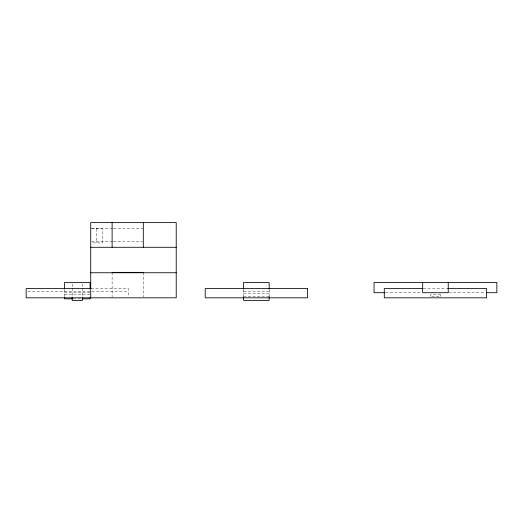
<?xml version="1.0" encoding="UTF-8"?>
<svg xmlns="http://www.w3.org/2000/svg" width="523" height="523" viewBox="0 0 523 523"><rect width="100%" height="100%" fill="white"/><g stroke="black" fill="none" stroke-linecap="round" stroke-linejoin="round"><path stroke-width="0.39" stroke-dasharray="2.62 1.96" d="M91.538 228.263L112.569 228.263M113.373 228.263L143.302 228.263M91.46 228.747L102.423 228.747L102.423 242.868L91.46 242.868M91.538 241.646L112.569 241.646M113.373 241.646L142.491 241.646M91.12 288.611L128.475 288.611L128.475 297.051M423.27 288.611L446.825 288.611M243.594 291.167L269.175 291.167M27.771 291.684L128.475 291.684M64.525 292.703L90.106 292.703M385.444 292.703L422.035 292.703M448.871 292.703L485.468 292.703M243.594 293.73L269.175 293.73M64.525 294.75L90.106 294.75M243.594 296.796L269.175 296.796M73.318 298.842L82.111 298.842M269.175 289.709L269.175 297.123M243.594 289.709L243.594 297.123M143.302 272.359L143.302 297.025M112.112 272.359L112.112 297.025M96.578 228.747L96.578 242.868M82.431 284.1L82.431 287.356M82.431 288.173L82.431 297.123M72.194 284.1L72.194 287.356M72.194 288.173L72.194 297.123M64.525 289.376L64.525 296.508M440.569 294.75L430.337 294.75L430.337 296.796L440.569 296.796L440.569 294.75"/><path stroke-width="0.78" d="M90.727 247.287L176.225 247.287M112.112 272.359L143.302 272.359M90.727 272.751L176.225 272.751M91.12 288.611L26.15 288.611L26.15 297.822L176.225 297.822L176.225 222.621L90.727 222.621L90.727 297.822M422.46 288.611L384.294 288.611L384.294 297.822L486.619 297.822L486.619 288.611L447.636 288.611M384.627 292.703L374.056 292.703L374.056 282.472L496.85 282.472L496.85 292.703L486.279 292.703M72.514 298.842L64.525 298.842L64.525 297.286M82.111 298.842L90.106 298.842L90.106 297.286M448.244 282.472L448.244 292.703L422.662 292.703L422.662 282.472M269.175 288.984L269.175 282.472L243.594 282.472L243.594 288.984M269.175 297.123L269.175 300.379L243.594 300.379L243.594 297.123M143.302 222.621L143.302 247.287M112.112 222.621L112.112 247.287M90.106 288.768L90.106 282.472L64.525 282.472L64.525 288.768M82.431 297.123L82.431 300.379L72.194 300.379L72.194 297.123M307.544 288.611L205.219 288.611L205.219 297.822L307.544 297.822L307.544 288.611"/></g></svg>
